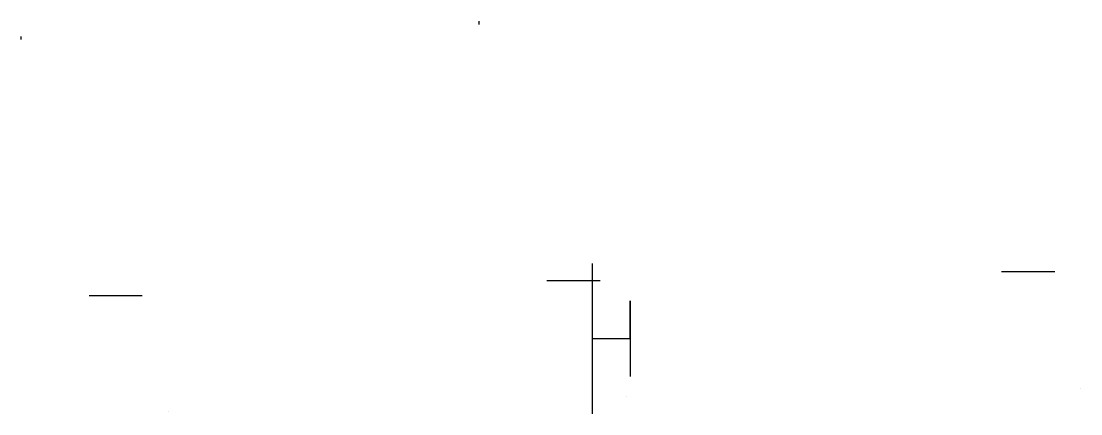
# Model space of a CAD drawing. Header units: millimetres. Extents: x 73 to 914, y 15 to 326.
import ezdxf

# ---------------------------------------------------------------- set-up
doc = ezdxf.new("R2010")
doc.units = ezdxf.units.MM
doc.header["$MEASUREMENT"] = 0
doc.layers.get('0').update_dxf_attribs({"true_color": 0xc2ced6})

msp = doc.modelspace()

# ---------------------------------------------------------------- linework, layer by layer
for p, q in [((436.63, 323.7, -10), (436.63, 326.25, -10)), ((73.27, 311.65, -10), (73.27, 314.2, -10)), ((526.61, 14.68, 93.5), (526.61, 134.06, 93.5)), ((851.44, 127.5, 5), (893.56, 127.5, 5)), ((872.5, 127.5, 5), (872.5, 127.5, 68)), ((872.5, 127.5, 63), (872.5, 127.5, 73)), ((490.55, 120.56, 5), (532.68, 120.56, 5)), ((511.61, 120.56, 5), (511.61, 120.56, 68)), ((511.61, 120.56, 63), (511.61, 120.56, 73)), ((526.61, 26.07, 93.5), (526.61, 122.67, 93.5)), ((127.18, 108.51, 5), (169.31, 108.51, 5)), ((148.25, 108.51, 5), (148.25, 108.51, 68)), ((148.25, 108.51, 63), (148.25, 108.51, 73)), ((556.61, 74.37, 93.5), (556.61, 104.37, 93.5)), ((556.61, 104.37, 93.5), (556.61, 44.37, 93.5)), ((526.61, 74.37, 93.5), (556.61, 74.37, 93.5)), ((914.28, 35.12, 63), (914.28, 35.12, 71)), ((914.28, 35.12, 65), (914.28, 35.12, 73)), ((553.4, 28.18, 63), (553.4, 28.18, 71)), ((553.4, 28.18, 65), (553.4, 28.18, 73)), ((190.03, 16.13, 63), (190.03, 16.13, 71)), ((190.03, 16.13, 65), (190.03, 16.13, 73))]:
    msp.add_line(p, q)
at = {"extrusion": (-5.55112e-17, -1, 0)}
for p, q in [((861.5, 127.5, 69.13), (883.5, 127.5, 69.13)), ((500.61, 120.56, 69.13), (522.61, 120.56, 69.13)), ((137.25, 108.51, 69.13), (159.25, 108.51, 69.13))]:
    msp.add_line(p, q, dxfattribs=at)

doc.saveas('drawing.dxf')
